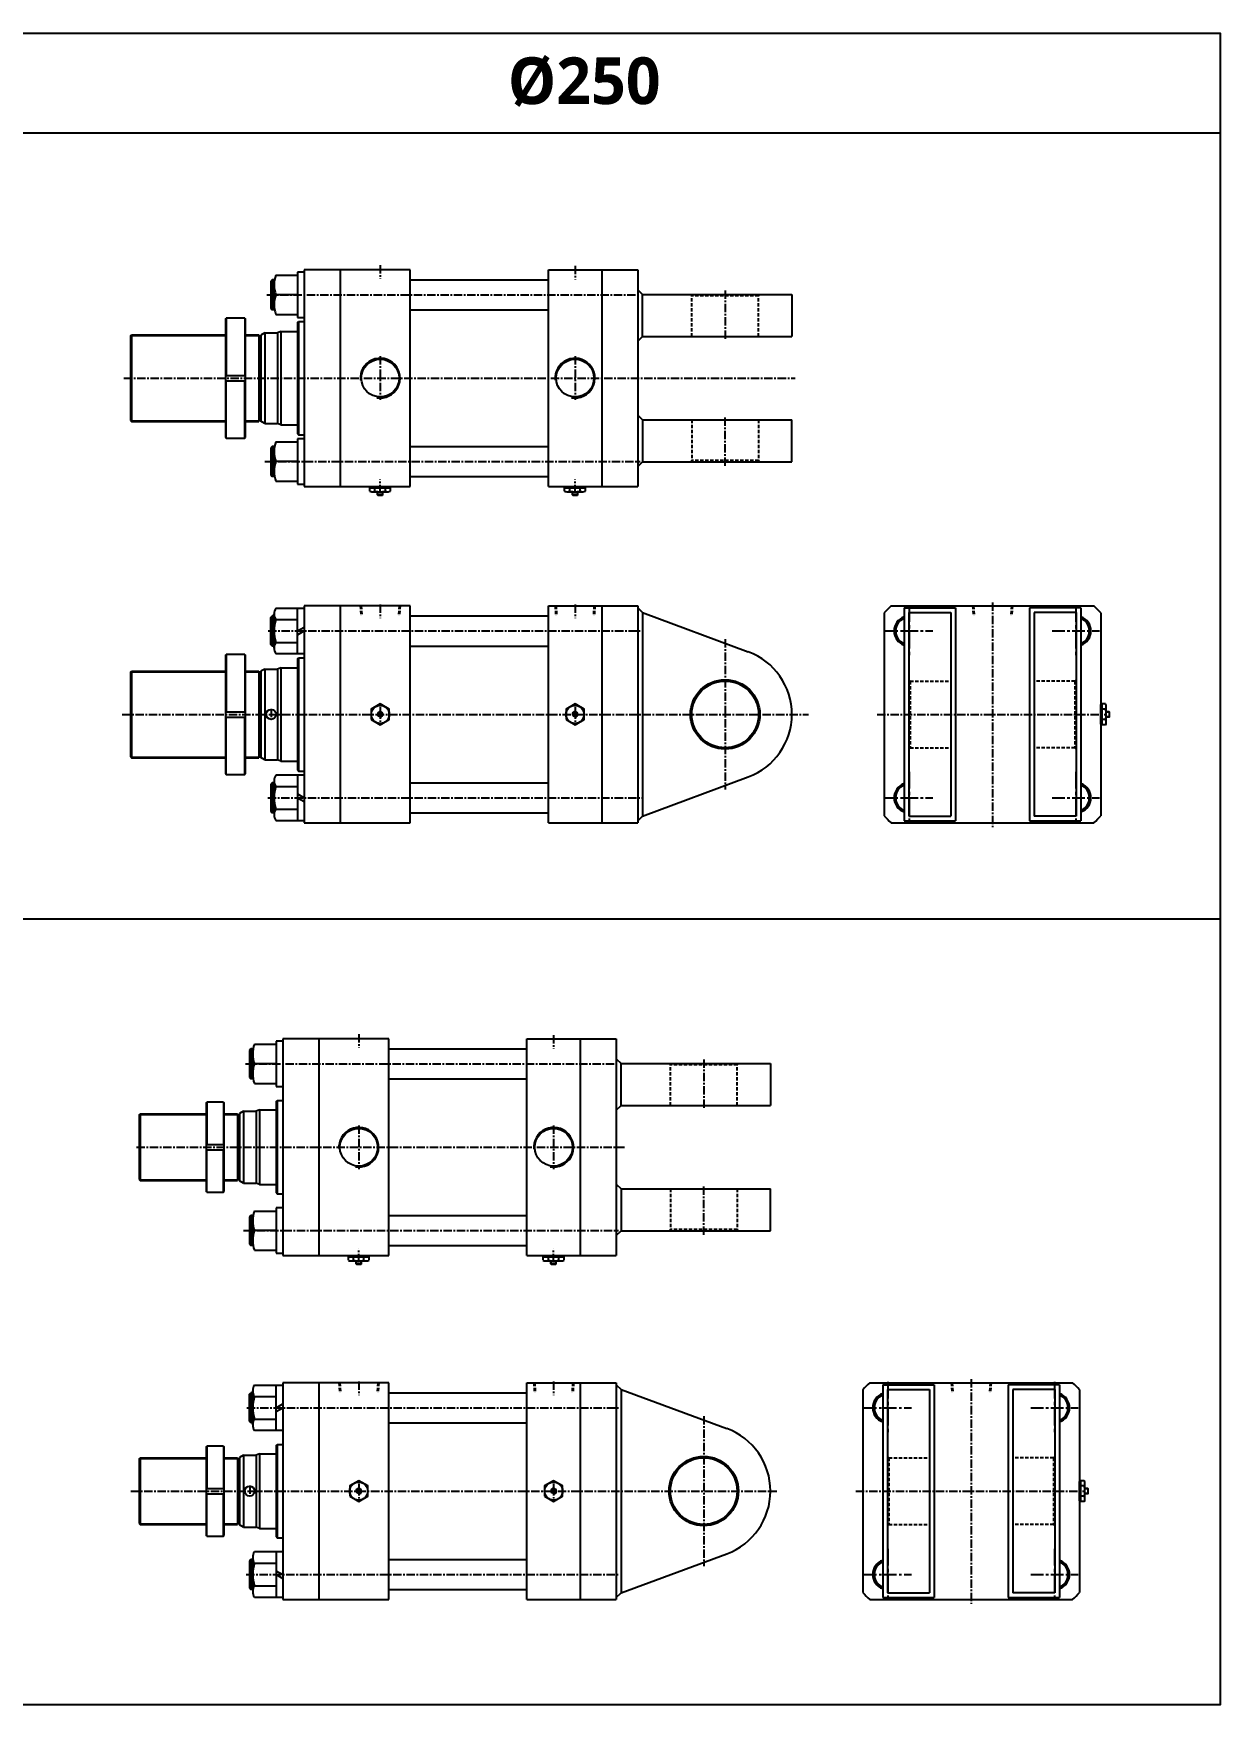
# Model space of a CAD drawing. Extents: x -819 to 8901, y -5 to 4308.
# Drawn here: x 7122 to 8901, y 0 to 2505 of the extents above; entities that cross this region are included whole.
import ezdxf

# ---------------------------------------------------------------- set-up
doc = ezdxf.new("R2010")
doc.units = 0
doc.header["$LTSCALE"] = 10
doc.header["$MEASUREMENT"] = 0
for name, pattern in [('CENTER', [2, 1.25, -0.25, 0.25, -0.25]), ('CENTERX2', [4, 2.5, -0.5, 0.5, -0.5]), ('HIDDENX2', [0.75, 0.5, -0.25])]:
    doc.linetypes.add(name, pattern=pattern)
doc.layers.get('0').update_dxf_attribs({"linetype": 'CONTINUOUS'})
for name, color, linetype in [('CEN', 1, 'CENTERX2'), ('DIM', 2, 'CONTINUOUS'), ('HID', 2, 'HIDDENX2'), ('ML', 7, 'CONTINUOUS'), ('테두리', 7, 'CONTINUOUS')]:
    doc.layers.add(name, color=color, linetype=linetype)
doc.styles.add('문자', font='romans.shx')

msp = doc.modelspace()

# ---------------------------------------------------------------- linework, layer by layer
for p, q in [((8900.8, 2505.2), (-0.5, 2505.2)), ((8901.3, 0.5), (8901.3, 2504.7)), ((8900.8, 2355.7), (-0.5, 2355.7)), ((0, 1177.9), (8901.3, 1177.9)), ((0, 0), (8900.8, 0))]:
    msp.add_line(p, q)
at = {"color": 7, "linetype": 'Continuous'}
for p, q in [((7626.2, 1819), (7626.2, 1824)), ((7626.2, 1824), (7632.5, 1824)), ((7627.2, 1824), (7627.2, 1826)), ((7627.2, 1826), (7656.3, 1826)), ((7629.3, 1818), (7654.2, 1818)), ((7632.5, 1824), (7657.3, 1824)), ((7634, 1819), (7634, 1824)), ((7637.8, 1818.3), (7637.8, 1818.3)), ((7637.8, 1813.5), (7637.8, 1818)), ((7637.8, 1813.5), (7638.3, 1813)), ((7645.8, 1813.5), (7637.8, 1813.5)), ((7638.3, 1813), (7645.3, 1813)), ((7645.8, 1813.5), (7645.3, 1813)), ((7645.8, 1813.5), (7645.8, 1818)), ((7649.5, 1819), (7649.5, 1824)), ((7656.3, 1824), (7656.3, 1826)), ((7657.3, 1819), (7657.3, 1824)), ((7918.2, 1819), (7918.2, 1824)), ((7918.2, 1824), (7924.5, 1824)), ((7919.2, 1824), (7919.2, 1826)), ((7919.2, 1826), (7948.3, 1826)), ((7921.3, 1818), (7946.2, 1818)), ((7924.5, 1824), (7949.3, 1824)), ((7926, 1819), (7926, 1824)), ((7929.8, 1818.3), (7929.8, 1818.3)), ((7929.8, 1813.5), (7929.8, 1818)), ((7929.8, 1813.5), (7930.3, 1813)), ((7937.8, 1813.5), (7929.8, 1813.5)), ((7930.3, 1813), (7937.3, 1813)), ((7937.8, 1813.5), (7937.3, 1813)), ((7937.8, 1813.5), (7937.8, 1818)), ((7941.5, 1819), (7941.5, 1824)), ((7948.3, 1824), (7948.3, 1826)), ((7949.3, 1819), (7949.3, 1824)), ((8722, 1469.9), (8722, 1499)), ((8724, 1499), (8722, 1499)), ((8729, 1500), (8724, 1500)), ((8724, 1475.2), (8724, 1500)), ((8729, 1492.2), (8724, 1492.2)), ((8729.8, 1480.4), (8729.8, 1480.4)), ((8730, 1472), (8730, 1496.9)), ((8734.5, 1488.4), (8730, 1488.4)), ((8734.5, 1480.4), (8730, 1480.4)), ((8734.5, 1488.4), (8735, 1487.9)), ((8734.5, 1488.4), (8734.5, 1480.4)), ((8734.5, 1480.4), (8735, 1480.9)), ((8735, 1480.9), (8735, 1487.9)), ((8724, 1469.9), (8722, 1469.9)), ((8729, 1476.7), (8724, 1476.7)), ((8724, 1468.9), (8724, 1475.2)), ((8729, 1468.9), (8724, 1468.9)), ((7594.2, 666), (7594.2, 671)), ((7594.2, 671), (7600.5, 671)), ((7595.2, 671), (7595.2, 673)), ((7595.2, 673), (7624.3, 673)), ((7597.3, 665), (7622.2, 665)), ((7600.5, 671), (7625.3, 671)), ((7601.9, 666), (7601.9, 671)), ((7605.7, 665.2), (7605.7, 665.2)), ((7605.7, 660.5), (7605.7, 665)), ((7605.7, 660.5), (7606.2, 660)), ((7613.7, 660.5), (7605.7, 660.5)), ((7606.2, 660), (7613.2, 660)), ((7613.7, 660.5), (7613.2, 660)), ((7613.7, 660.5), (7613.7, 665)), ((7617.5, 666), (7617.5, 671)), ((7624.3, 671), (7624.3, 673)), ((7625.3, 666), (7625.3, 671)), ((7886.2, 666), (7886.2, 671)), ((7886.2, 671), (7892.5, 671)), ((7887.2, 671), (7887.2, 673)), ((7887.2, 673), (7916.3, 673)), ((7889.3, 665), (7914.2, 665)), ((7892.5, 671), (7917.3, 671)), ((7893.9, 666), (7893.9, 671)), ((7897.7, 665.2), (7897.7, 665.2)), ((7897.7, 660.5), (7897.7, 665)), ((7897.7, 660.5), (7898.2, 660)), ((7905.7, 660.5), (7897.7, 660.5)), ((7898.2, 660), (7905.2, 660)), ((7905.7, 660.5), (7905.2, 660)), ((7905.7, 660.5), (7905.7, 665)), ((7909.5, 666), (7909.5, 671)), ((7916.3, 671), (7916.3, 673)), ((7917.3, 666), (7917.3, 671)), ((8690, 305.4), (8690, 334.6)), ((8692, 334.6), (8690, 334.6)), ((8697, 335.6), (8692, 335.6)), ((8692, 310.7), (8692, 335.6)), ((8697, 327.8), (8692, 327.8)), ((8698, 307.6), (8698, 332.4)), ((8692, 305.4), (8690, 305.4)), ((8697, 312.2), (8692, 312.2)), ((8692, 304.4), (8692, 310.7)), ((8697, 304.4), (8692, 304.4)), ((8697.8, 316), (8697.7, 316)), ((8702.5, 324), (8698, 324)), ((8702.5, 316), (8698, 316)), ((8702.5, 324), (8703, 323.5)), ((8702.5, 324), (8702.5, 316)), ((8702.5, 316), (8703, 316.5)), ((8703, 316.5), (8703, 323.5))]:
    msp.add_line(p, q, dxfattribs=at)
for points in [[(7628.3, 1476.7), (7641.8, 1468.9), (7655.3, 1476.7), (7655.3, 1492.2), (7641.8, 1500), (7628.3, 1492.2)], [(7640.3, 1486.9), (7638.9, 1484.4), (7640.3, 1481.9), (7643.2, 1481.9), (7644.6, 1484.4), (7643.2, 1486.9)], [(7920.3, 1476.7), (7933.8, 1468.9), (7947.3, 1476.7), (7947.3, 1492.2), (7933.8, 1500), (7920.3, 1492.2)], [(7932.3, 1486.9), (7930.9, 1484.4), (7932.3, 1481.9), (7935.2, 1481.9), (7936.6, 1484.4), (7935.2, 1486.9)], [(7596.2, 312.2), (7609.7, 304.4), (7623.2, 312.2), (7623.2, 327.8), (7609.7, 335.6), (7596.2, 327.8)], [(7888.2, 312.2), (7901.7, 304.4), (7915.2, 312.2), (7915.2, 327.8), (7901.7, 335.6), (7888.2, 327.8)], [(7608.3, 322.5), (7606.9, 320), (7608.3, 317.5), (7611.2, 317.5), (7612.6, 320), (7611.2, 322.5)], [(7900.3, 322.5), (7898.9, 320), (7900.3, 317.5), (7903.2, 317.5), (7904.6, 320), (7903.2, 322.5)]]:
    msp.add_lwpolyline(points, close=True, dxfattribs=at)
for centre, radius in [((7641.8, 1484.4), 13.5), ((7641.8, 1484.4), 3.5), ((7933.8, 1484.4), 13.5), ((7933.8, 1484.4), 3.5), ((7609.7, 320), 13.5), ((7901.7, 320), 13.5), ((7609.7, 320), 3.5), ((7901.7, 320), 3.5)]:
    msp.add_circle(centre, radius, dxfattribs=at)
for centre, start, end in [((8900.8, 2504.7), 0, 90), ((8900.8, 2355.2), 0, 90), ((8900.8, 0.5), 270, 0)]:
    msp.add_arc(centre, 0.5, start, end)
for centre, radius, start, end in [((7629.3, 1823.7), 5.62, 235.6158, 270), ((7630.1, 1826.3), 8.22, 241.7006, 298.2994), ((7641.7, 1849.4), 31.3, 255.6172, 270.0141), ((7641.8, 1849.4), 31.3, 269.9859, 284.3828), ((7653.4, 1826.3), 8.22, 241.7006, 298.2994), ((7921.3, 1823.7), 5.62, 235.6158, 270), ((7922.1, 1826.3), 8.22, 241.7006, 298.2994), ((7933.7, 1849.4), 31.3, 255.6172, 270.0141), ((7933.8, 1849.4), 31.3, 269.9859, 284.3828), ((7945.4, 1826.3), 8.22, 241.7006, 298.2994), ((8721.8, 1496.1), 8.22, 331.7006, 28.2994), ((8698.7, 1484.5), 31.3, 359.9859, 14.3828), ((8698.7, 1484.4), 31.3, 345.6172, 0.0141), ((8721.8, 1472.8), 8.22, 331.7006, 28.2994), ((8724.4, 1472), 5.62, 325.6158, 0), ((7597.3, 670.6), 5.62, 235.6158, 270), ((7598.1, 673.2), 8.22, 241.7006, 298.2994), ((7609.7, 696.3), 31.3, 255.6172, 270.0141), ((7609.8, 696.3), 31.3, 269.9859, 284.3828), ((7621.4, 673.2), 8.22, 241.7006, 298.2994), ((7889.3, 670.6), 5.62, 235.6158, 270), ((7890.1, 673.2), 8.22, 241.7006, 298.2994), ((7901.7, 696.3), 31.3, 255.6172, 270.0141), ((7901.8, 696.3), 31.3, 269.9859, 284.3828), ((7913.4, 673.2), 8.22, 241.7006, 298.2994), ((8689.8, 331.7), 8.22, 331.7006, 28.2994), ((8666.7, 320), 31.3, 359.9859, 14.3828), ((8666.7, 320), 31.3, 345.6172, 0.0141), ((8689.8, 308.3), 8.22, 331.7006, 28.2994), ((8692.4, 307.6), 5.62, 325.6158, 0)]:
    msp.add_arc(centre, radius, start, end, dxfattribs=at)
at = {"layer": 'CEN', "color": 1, "linetype": 'CENTER'}
for p, q in [((8158.8, 2120), (8158.8, 2045)), ((8158.8, 1857), (8158.8, 1932)), ((8158.8, 1597.1), (8158.8, 1371.8)), ((8126.7, 967), (8126.7, 892)), ((8126.7, 704), (8126.7, 779)), ((8126.7, 432.6), (8126.7, 207.3))]:
    msp.add_line(p, q, dxfattribs=at)
at = {"layer": 'CEN', "color": 1, "linetype": 'CENTER', "ltscale": 2}
for p, q in [((8434.5, 1648.1), (8434.5, 1570.8)), ((8684.5, 1648.1), (8684.5, 1570.8)), ((8434.5, 1398.1), (8434.5, 1320.8)), ((8684.5, 1398.1), (8684.5, 1320.8)), ((8402.5, 483.6), (8402.5, 406.4)), ((8652.5, 483.6), (8652.5, 406.4)), ((8402.5, 233.6), (8402.5, 156.4)), ((8652.5, 233.6), (8652.5, 156.4))]:
    msp.add_line(p, q, dxfattribs=at)
at = {"layer": 'CEN', "color": 1, "linetype": 'CENTER', "ltscale": 1.5}
for p, q in [((8399.1, 1609.4), (8470, 1609.4)), ((8649.1, 1609.4), (8720, 1609.4)), ((8399.1, 1359.4), (8470, 1359.4)), ((8649.1, 1359.4), (8720, 1359.4)), ((8367.1, 445), (8438, 445)), ((8617.1, 445), (8688, 445)), ((8367.1, 195), (8438, 195)), ((8617.1, 195), (8688, 195))]:
    msp.add_line(p, q, dxfattribs=at)
at = {"layer": 'DIM'}
for p, q in [((7517.8, 1609.4), (7527.8, 1615.2)), ((7517.8, 1603.7), (7527.8, 1609.4)), ((7517.8, 1365.2), (7527.8, 1359.4)), ((7517.8, 1359.4), (7527.8, 1353.7)), ((7485.7, 445), (7495.7, 450.7)), ((7485.7, 439.2), (7495.7, 445)), ((7485.7, 200.7), (7495.7, 195)), ((7485.7, 195), (7495.7, 189.2))]:
    msp.add_line(p, q, dxfattribs=at)
for centre, start, end in [((8402.5, 445), 111.7385, 248.2615), ((8652.5, 445), 291.7385, 68.2615), ((8402.5, 195), 111.7385, 248.2615), ((8652.5, 195), 291.7385, 68.2615)]:
    msp.add_arc(centre, 20.2, start, end, dxfattribs=at)
at = {"layer": 'HID'}
for p, q in [((8106.8, 2114), (8108.8, 2112)), ((8208.8, 2112), (8108.8, 2112)), ((8108.8, 2051), (8108.8, 2112)), ((8210.8, 2114), (8208.8, 2112)), ((8208.8, 2051), (8208.8, 2112)), ((8108.8, 1926), (8108.8, 1865)), ((8208.8, 1926), (8208.8, 1865)), ((8106.8, 1863), (8108.8, 1865)), ((8208.8, 1865), (8108.8, 1865)), ((8210.8, 1863), (8208.8, 1865)), ((7611.9, 1646.9), (7612.9, 1631.9)), ((7613.4, 1646.9), (7614.4, 1631.9)), ((7670.1, 1646.9), (7669.1, 1631.9)), ((7671.6, 1646.9), (7670.6, 1631.9)), ((7903.9, 1646.9), (7904.9, 1631.9)), ((7905.4, 1646.9), (7906.4, 1631.9)), ((7962.1, 1646.9), (7961.1, 1631.9)), ((7963.6, 1646.9), (7962.6, 1631.9)), ((8529.7, 1646.9), (8530.7, 1631.9)), ((8531.2, 1646.9), (8532.2, 1631.9)), ((8587.8, 1646.9), (8586.9, 1631.9)), ((8589.3, 1646.9), (8588.4, 1631.9)), ((8434, 1536.4), (8436, 1534.4)), ((8436, 1534.4), (8436, 1434.4)), ((8436, 1534.4), (8497, 1534.4)), ((8683, 1534.4), (8622, 1534.4)), ((8685, 1536.4), (8683, 1534.4)), ((8683, 1534.4), (8683, 1434.4)), ((8434, 1432.4), (8436, 1434.4)), ((8436, 1434.4), (8497, 1434.4)), ((8683, 1434.4), (8622, 1434.4)), ((8685, 1432.4), (8683, 1434.4)), ((8074.7, 961), (8076.7, 959)), ((8176.7, 959), (8076.7, 959)), ((8076.7, 898), (8076.7, 959)), ((8178.7, 961), (8176.7, 959)), ((8176.7, 898), (8176.7, 959)), ((8076.7, 773), (8076.7, 712)), ((8176.7, 773), (8176.7, 712)), ((8074.7, 710), (8076.7, 712)), ((8176.7, 712), (8076.7, 712)), ((8178.7, 710), (8176.7, 712)), ((7579.9, 482.5), (7580.9, 467.5)), ((7581.4, 482.5), (7582.4, 467.5)), ((7638.1, 482.5), (7637.1, 467.5)), ((7639.6, 482.5), (7638.6, 467.5)), ((7871.9, 482.5), (7872.9, 467.5)), ((7873.4, 482.5), (7874.4, 467.5)), ((7930.1, 482.5), (7929.1, 467.5)), ((7931.6, 482.5), (7930.6, 467.5)), ((8497.7, 482.5), (8498.7, 467.5)), ((8499.2, 482.5), (8500.1, 467.5)), ((8555.8, 482.5), (8554.9, 467.5)), ((8557.3, 482.5), (8556.4, 467.5)), ((8402, 372), (8404, 370)), ((8404, 370), (8404, 270)), ((8404, 370), (8465, 370)), ((8651, 370), (8590, 370)), ((8653, 372), (8651, 370)), ((8651, 370), (8651, 270)), ((8402, 268), (8404, 270)), ((8404, 270), (8465, 270)), ((8651, 270), (8590, 270)), ((8653, 268), (8651, 270))]:
    msp.add_line(p, q, dxfattribs=at)
at = {"layer": 'ML', "color": 1, "linetype": 'CENTER'}
for p, q in [((7641.8, 2157.9), (7641.8, 2137.5)), ((7933.8, 2156.7), (7933.8, 2136.3)), ((7472, 2113.5), (8028.8, 2113.5)), ((7641.8, 2021.3), (7641.8, 1955.7)), ((7933.8, 2021.3), (7933.8, 1955.7)), ((7257.5, 1988.5), (8263.8, 1988.5)), ((7468.8, 1863.5), (8031.2, 1863.5)), ((7641.8, 1816), (7641.8, 1836.5)), ((7933.8, 1816), (7933.8, 1836.5)), ((7641.8, 1648.9), (7641.8, 1628.5)), ((7933.8, 1648.9), (7933.8, 1628.5)), ((8559.5, 1652.1), (8559.5, 1315.5)), ((7473.7, 1609.4), (8033.4, 1609.4)), ((7255, 1484.4), (8283.9, 1484.4)), ((7478.3, 1492.7), (7478.3, 1476.2)), ((7641.8, 1495.4), (7641.8, 1473.4)), ((7933.8, 1495.4), (7933.8, 1473.4)), ((8386.6, 1484.4), (8730.7, 1484.4)), ((7473.2, 1359.4), (8034.3, 1359.4)), ((7609.7, 1004.9), (7609.7, 984.4)), ((7901.7, 1003.7), (7901.7, 983.2)), ((7440, 960.5), (7996.7, 960.5)), ((7609.7, 868.3), (7609.7, 802.7)), ((7901.7, 868.3), (7901.7, 802.7)), ((7276.4, 835.5), (8008.1, 835.5)), ((7436.8, 710.5), (7999.2, 710.5)), ((7609.7, 663), (7609.7, 683.4)), ((7901.7, 663), (7901.7, 683.4)), ((7609.7, 484.4), (7609.7, 464)), ((7901.7, 484.4), (7901.7, 464)), ((8527.5, 487.6), (8527.5, 151)), ((7441.7, 445), (8001.4, 445)), ((7446.2, 328.2), (7446.2, 311.7)), ((7609.7, 331), (7609.7, 309)), ((7901.7, 331), (7901.7, 309)), ((7268, 320), (8236.4, 320)), ((8354.6, 320), (8698.7, 320)), ((7441.1, 195), (7999.2, 195))]:
    msp.add_line(p, q, dxfattribs=at)
at = {"layer": 'ML'}
for p, q in [((7480, 2136), (7477.8, 2133.8)), ((7477.8, 2133.8), (7477.8, 2093.3)), ((7480, 2136), (7480, 2091)), ((7483.4, 2136), (7480, 2136)), ((7485.3, 2143), (7517.8, 2143)), ((7517.8, 2147.5), (7517.8, 2079.5)), ((7527.8, 2147.5), (7517.8, 2147.5)), ((7686.8, 2151), (7527.8, 2151)), ((7527.8, 2151), (7527.8, 1826)), ((7581.8, 2151), (7581.8, 1826)), ((7686.8, 1826), (7686.8, 2151)), ((7686.8, 2136), (7893.8, 2136)), ((7893.8, 1826), (7893.8, 2151)), ((7893.8, 2151), (7973.8, 2151)), ((7973.8, 2151), (7973.8, 1826)), ((7973.8, 2151), (8027.8, 2151)), ((8027.8, 2151), (8027.8, 1826)), ((7482.8, 2128.3), (7482.8, 2098.8)), ((7517.8, 2113.5), (7485.3, 2113.5)), ((8027.8, 2121), (8034.8, 2114)), ((8034.8, 2114), (8258.8, 2114)), ((8034.8, 2051), (8034.8, 2114)), ((8258.8, 2114), (8258.8, 2051)), ((7477.8, 2093.3), (7480, 2091)), ((7483.4, 2091), (7480, 2091)), ((7485.3, 2084.1), (7517.8, 2084.1)), ((7517.8, 2079.5), (7527.8, 2079.5)), ((7686.8, 2091), (7893.8, 2091)), ((7409.8, 2077.5), (7410.8, 2078.5)), ((7409.8, 2077.5), (7409.8, 1899.5)), ((7410.8, 2078.5), (7410.8, 1992.5)), ((7438.8, 2078.5), (7410.8, 2078.5)), ((7438.8, 2078.5), (7438.8, 1992.5)), ((7438.8, 2078.5), (7439.8, 2077.5)), ((7439.8, 1899.5), (7439.8, 2077.5)), ((7468.8, 2056.5), (7462.8, 2053.1)), ((7468.8, 2056.5), (7468.8, 1920.5)), ((7468.8, 2056.5), (7487.8, 2056.5)), ((7492.8, 2058.5), (7487.8, 2056.5)), ((7487.8, 2056.5), (7487.8, 1920.5)), ((7492.8, 2058.5), (7492.8, 1918.5)), ((7492.8, 2058.5), (7517.8, 2058.5)), ((7517.8, 2072), (7519.3, 2073.5)), ((7517.8, 2072), (7517.8, 1905)), ((7519.3, 2073.5), (7519.3, 1903.5)), ((7519.3, 2073.5), (7527.8, 2073.5)), ((7267.8, 2052), (7269.3, 2053.5)), ((7267.8, 2052), (7267.8, 1925)), ((7269.3, 2053.5), (7269.3, 1923.5)), ((7269.3, 2053.5), (7409.8, 2053.5)), ((7439.8, 2053.5), (7459.8, 2053.5)), ((7459.8, 2053.5), (7459.8, 1923.5)), ((7459.8, 2052), (7462.8, 2052)), ((7462.8, 2053.1), (7462.8, 1924)), ((8027.8, 2044), (8034.8, 2051)), ((8034.8, 2051), (8258.8, 2051)), ((7409.8, 1992.5), (7439.8, 1992.5)), ((7409.8, 1984.5), (7439.8, 1984.5)), ((7410.8, 1898.5), (7410.8, 1984.5)), ((7438.8, 1898.5), (7438.8, 1984.5)), ((8027.8, 1933), (8034.8, 1926)), ((7267.8, 1925), (7269.3, 1923.5)), ((7269.3, 1923.5), (7409.8, 1923.5)), ((7439.8, 1923.5), (7459.8, 1923.5)), ((7459.8, 1925), (7462.8, 1925)), ((7468.8, 1920.5), (7462.8, 1924)), ((7468.8, 1920.5), (7487.8, 1920.5)), ((7492.8, 1918.5), (7487.8, 1920.5)), ((7492.8, 1918.5), (7517.8, 1918.5)), ((7517.8, 1905), (7519.3, 1903.5)), ((8034.8, 1926), (8258.8, 1926)), ((8034.8, 1926), (8034.8, 1863)), ((8258.8, 1863), (8258.8, 1926)), ((7409.8, 1899.5), (7410.8, 1898.5)), ((7410.8, 1898.5), (7438.8, 1898.5)), ((7438.8, 1898.5), (7439.8, 1899.5)), ((7480, 1886), (7477.8, 1883.8)), ((7477.8, 1883.8), (7477.8, 1843.3)), ((7480, 1886), (7480, 1841)), ((7483.4, 1886), (7480, 1886)), ((7485.3, 1893), (7517.8, 1893)), ((7517.8, 1897.5), (7517.8, 1829.5)), ((7527.8, 1897.5), (7517.8, 1897.5)), ((7519.3, 1903.5), (7527.8, 1903.5)), ((7686.8, 1886), (7893.8, 1886)), ((7482.8, 1878.3), (7482.8, 1848.8)), ((7517.8, 1863.5), (7485.3, 1863.5)), ((8027.8, 1856), (8034.8, 1863)), ((8034.8, 1863), (8258.8, 1863)), ((7477.8, 1843.3), (7480, 1841)), ((7483.4, 1841), (7480, 1841)), ((7485.3, 1834.1), (7517.8, 1834.1)), ((7517.8, 1829.5), (7527.8, 1829.5)), ((7686.8, 1841), (7893.8, 1841)), ((7527.8, 1826), (7686.8, 1826)), ((7893.8, 1826), (7973.8, 1826)), ((7973.8, 1826), (8027.8, 1826)), ((7477.8, 1629.7), (7480, 1631.9)), ((7477.8, 1589.2), (7477.8, 1629.7)), ((7480, 1586.9), (7480, 1631.9)), ((7482.8, 1631.9), (7480, 1631.9)), ((7482.8, 1583.9), (7482.8, 1634.9)), ((7485.3, 1643.4), (7527.8, 1643.4)), ((7517.8, 1575.4), (7517.8, 1643.4)), ((7686.8, 1646.9), (7527.8, 1646.9)), ((7527.8, 1646.9), (7527.8, 1321.9)), ((7581.8, 1646.9), (7581.8, 1321.9)), ((7686.8, 1646.9), (7581.8, 1646.9)), ((7686.8, 1321.9), (7686.8, 1646.9)), ((7686.8, 1631.9), (7893.8, 1631.9)), ((7893.8, 1321.9), (7893.8, 1646.9)), ((7893.8, 1646.9), (7973.8, 1646.9)), ((7973.8, 1646.9), (7973.8, 1321.9)), ((7973.8, 1646.9), (8027.8, 1646.9)), ((8027.8, 1646.9), (8027.8, 1321.9)), ((8027.8, 1643.9), (8034.8, 1636.9)), ((8034.8, 1636.9), (8034.8, 1331.9)), ((8034.8, 1636.9), (8193.5, 1578.2)), ((8397, 1636.4), (8397, 1332.5)), ((8407.5, 1646.9), (8711.5, 1646.9)), ((8427, 1643.9), (8427, 1324.9)), ((8427, 1643.9), (8504, 1643.9)), ((8434, 1636.9), (8434, 1331.9)), ((8434, 1636.9), (8497, 1636.9)), ((8497, 1636.9), (8497, 1331.9)), ((8504, 1643.9), (8504, 1324.9)), ((8615, 1643.9), (8615, 1324.9)), ((8692, 1643.9), (8615, 1643.9)), ((8622, 1636.9), (8622, 1331.9)), ((8685, 1636.9), (8622, 1636.9)), ((8685, 1636.9), (8685, 1331.9)), ((8692, 1643.9), (8692, 1324.9)), ((8722, 1636.4), (8722, 1332.5)), ((7485.3, 1626.4), (7517.8, 1626.4)), ((7480, 1586.9), (7477.8, 1589.2)), ((7482.8, 1586.9), (7480, 1586.9)), ((7485.3, 1592.4), (7517.8, 1592.4)), ((7686.8, 1586.9), (7893.8, 1586.9)), ((7409.8, 1573.4), (7410.8, 1574.4)), ((7409.8, 1573.4), (7409.8, 1395.4)), ((7438.8, 1574.4), (7410.8, 1574.4)), ((7410.8, 1574.4), (7410.8, 1488.4)), ((7438.8, 1574.4), (7439.8, 1573.4)), ((7438.8, 1574.4), (7438.8, 1488.4)), ((7439.8, 1395.4), (7439.8, 1573.4)), ((7527.8, 1575.4), (7485.3, 1575.4)), ((7492.8, 1554.4), (7487.8, 1552.4)), ((7492.8, 1554.4), (7492.8, 1414.4)), ((7492.8, 1554.4), (7517.8, 1554.4)), ((7517.8, 1567.9), (7519.3, 1569.4)), ((7517.8, 1567.9), (7517.8, 1400.9)), ((7519.3, 1569.4), (7519.3, 1399.4)), ((7519.3, 1569.4), (7527.8, 1569.4)), ((7267.8, 1547.9), (7269.3, 1549.4)), ((7267.8, 1547.9), (7267.8, 1420.9)), ((7269.3, 1549.4), (7409.8, 1549.4)), ((7269.3, 1549.4), (7269.3, 1419.4)), ((7439.8, 1549.4), (7459.8, 1549.4)), ((7459.8, 1549.4), (7459.8, 1419.4)), ((7459.8, 1547.9), (7462.8, 1547.9)), ((7468.8, 1552.4), (7462.8, 1549)), ((7462.8, 1549), (7462.8, 1419.9)), ((7468.8, 1552.4), (7487.8, 1552.4)), ((7468.8, 1552.4), (7468.8, 1416.4)), ((7487.8, 1552.4), (7487.8, 1416.4)), ((7409.8, 1488.4), (7439.8, 1488.4)), ((7409.8, 1480.4), (7439.8, 1480.4)), ((7410.8, 1394.4), (7410.8, 1480.4)), ((7438.8, 1394.4), (7438.8, 1480.4)), ((7267.8, 1420.9), (7269.3, 1419.4)), ((7269.3, 1419.4), (7409.8, 1419.4)), ((7439.8, 1419.4), (7459.8, 1419.4)), ((7459.8, 1420.9), (7462.8, 1420.9)), ((7468.8, 1416.4), (7462.8, 1419.9)), ((7468.8, 1416.4), (7487.8, 1416.4)), ((7492.8, 1414.4), (7487.8, 1416.4)), ((7492.8, 1414.4), (7517.8, 1414.4)), ((7409.8, 1395.4), (7410.8, 1394.4)), ((7410.8, 1394.4), (7438.8, 1394.4)), ((7438.8, 1394.4), (7439.8, 1395.4)), ((7480, 1381.9), (7477.8, 1379.7)), ((7477.8, 1379.7), (7477.8, 1339.2)), ((7480, 1381.9), (7480, 1336.9)), ((7482.8, 1381.9), (7480, 1381.9)), ((7482.8, 1384.9), (7482.8, 1333.9)), ((7527.8, 1393.4), (7485.3, 1393.4)), ((7517.8, 1400.9), (7519.3, 1399.4)), ((7517.8, 1393.4), (7517.8, 1325.4)), ((7519.3, 1399.4), (7527.8, 1399.4)), ((7686.8, 1381.9), (7893.8, 1381.9)), ((8034.8, 1331.9), (8193.5, 1390.7)), ((7485.3, 1376.4), (7517.8, 1376.4)), ((7477.8, 1339.2), (7480, 1336.9)), ((7482.8, 1336.9), (7480, 1336.9)), ((7485.3, 1342.4), (7517.8, 1342.4)), ((7686.8, 1336.9), (7893.8, 1336.9)), ((8027.8, 1324.9), (8034.8, 1331.9)), ((8434, 1331.9), (8497, 1331.9)), ((8685, 1331.9), (8622, 1331.9)), ((7485.3, 1325.4), (7527.8, 1325.4)), ((7527.8, 1321.9), (7686.8, 1321.9)), ((7893.8, 1321.9), (7973.8, 1321.9)), ((7973.8, 1321.9), (8027.8, 1321.9)), ((8407.5, 1321.9), (8711.5, 1321.9)), ((8427, 1324.9), (8504, 1324.9)), ((8615, 1324.9), (8692, 1324.9)), ((7448, 983), (7445.7, 980.7)), ((7445.7, 980.7), (7445.7, 940.2)), ((7448, 983), (7448, 938)), ((7451.4, 983), (7448, 983)), ((7453.2, 989.9), (7485.7, 989.9)), ((7485.7, 994.5), (7485.7, 926.5)), ((7495.7, 994.5), (7485.7, 994.5)), ((7654.7, 998), (7495.7, 998)), ((7495.7, 998), (7495.7, 673)), ((7549.7, 998), (7549.7, 673)), ((7654.7, 673), (7654.7, 998)), ((7654.7, 983), (7861.7, 983)), ((7861.7, 673), (7861.7, 998)), ((7861.7, 998), (7941.7, 998)), ((7941.7, 998), (7941.7, 673)), ((7941.7, 998), (7995.7, 998)), ((7995.7, 998), (7995.7, 673)), ((7995.7, 998), (7995.7, 673)), ((7450.7, 975.2), (7450.7, 945.8)), ((7485.7, 960.5), (7453.2, 960.5)), ((7995.7, 968), (8002.7, 961)), ((8002.7, 961), (8226.7, 961)), ((8002.7, 898), (8002.7, 961)), ((8226.7, 961), (8226.7, 898)), ((7445.7, 940.2), (7448, 938)), ((7451.4, 938), (7448, 938)), ((7453.2, 931), (7485.7, 931)), ((7654.7, 938), (7861.7, 938)), ((7380.8, 902), (7381.8, 903)), ((7380.8, 902), (7380.8, 769)), ((7381.8, 903), (7381.8, 839.5)), ((7406.8, 903), (7381.8, 903)), ((7406.8, 903), (7406.8, 839.5)), ((7406.8, 903), (7407.8, 902)), ((7407.8, 769), (7407.8, 902)), ((7485.7, 926.5), (7495.7, 926.5)), ((7485.7, 904), (7487.2, 905.5)), ((7485.7, 904), (7485.7, 767)), ((7487.2, 905.5), (7487.2, 765.5)), ((7487.2, 905.5), (7495.7, 905.5)), ((7280.7, 884), (7282.2, 885.5)), ((7280.7, 884), (7280.7, 787)), ((7282.2, 885.5), (7380.8, 885.5)), ((7282.2, 885.5), (7282.2, 785.5)), ((7407.8, 885.5), (7427.7, 885.5)), ((7427.7, 885.5), (7427.7, 785.5)), ((7427.7, 884), (7430.7, 884)), ((7436.7, 889.5), (7430.7, 886)), ((7430.7, 886), (7430.7, 785)), ((7436.7, 889.5), (7436.7, 781.5)), ((7436.7, 889.5), (7455.7, 889.5)), ((7460.7, 891.5), (7455.7, 889.5)), ((7455.7, 889.5), (7455.7, 781.5)), ((7460.7, 891.5), (7460.7, 779.5)), ((7460.7, 891.5), (7485.7, 891.5)), ((7995.7, 891), (8002.7, 898)), ((8002.7, 898), (8226.7, 898)), ((7380.8, 839.5), (7407.8, 839.5)), ((7380.8, 831.5), (7407.8, 831.5)), ((7381.8, 768), (7381.8, 831.5)), ((7406.8, 768), (7406.8, 831.5)), ((7280.7, 787), (7282.2, 785.5)), ((7282.2, 785.5), (7380.8, 785.5)), ((7407.8, 785.5), (7427.7, 785.5)), ((7427.7, 787), (7430.7, 787)), ((7436.7, 781.5), (7430.7, 785)), ((7436.7, 781.5), (7455.7, 781.5)), ((7460.7, 779.5), (7455.7, 781.5)), ((7460.7, 779.5), (7485.7, 779.5)), ((7995.7, 780), (8002.7, 773)), ((7381.8, 768), (7380.8, 769)), ((7381.8, 768), (7406.8, 768)), ((7406.8, 768), (7407.8, 769)), ((7485.7, 767), (7487.2, 765.5)), ((7487.2, 765.5), (7495.7, 765.5)), ((8002.7, 773), (8226.7, 773)), ((8002.7, 773), (8002.7, 710)), ((8226.7, 710), (8226.7, 773)), ((7448, 733), (7445.7, 730.7)), ((7445.7, 730.7), (7445.7, 690.2)), ((7448, 733), (7448, 688)), ((7451.4, 733), (7448, 733)), ((7453.2, 739.9), (7485.7, 739.9)), ((7485.7, 744.5), (7485.7, 676.5)), ((7495.7, 744.5), (7485.7, 744.5)), ((7654.7, 733), (7861.7, 733)), ((7450.7, 725.2), (7450.7, 695.8)), ((7485.7, 710.5), (7453.2, 710.5)), ((7995.7, 703), (8002.7, 710)), ((8002.7, 710), (8226.7, 710)), ((7445.7, 690.2), (7448, 688)), ((7451.4, 688), (7448, 688)), ((7453.2, 681), (7485.7, 681)), ((7485.7, 676.5), (7495.7, 676.5)), ((7654.7, 688), (7861.7, 688)), ((7495.7, 673), (7654.7, 673)), ((7861.7, 673), (7941.7, 673)), ((7941.7, 673), (7995.7, 673)), ((7453.2, 479), (7495.7, 479)), ((7485.7, 411), (7485.7, 479)), ((7654.7, 482.5), (7495.7, 482.5)), ((7495.7, 482.5), (7495.7, 157.5)), ((7549.7, 482.5), (7549.7, 157.5)), ((7654.7, 482.5), (7549.7, 482.5)), ((7654.7, 157.5), (7654.7, 482.5)), ((7861.7, 157.5), (7861.7, 482.5)), ((7861.7, 482.5), (7941.7, 482.5)), ((7941.7, 482.5), (7941.7, 157.5)), ((7941.7, 482.5), (7995.7, 482.5)), ((7995.7, 482.5), (7995.7, 157.5)), ((7995.7, 479.5), (8002.7, 472.5)), ((8375.5, 482.5), (8679.5, 482.5)), ((8395, 479.5), (8395, 160.5)), ((8395, 479.5), (8472, 479.5)), ((8472, 479.5), (8472, 160.5)), ((8583, 479.5), (8583, 160.5)), ((8660, 479.5), (8583, 479.5)), ((8660, 479.5), (8660, 160.5)), ((7445.7, 465.2), (7448, 467.5)), ((7445.7, 424.7), (7445.7, 465.2)), ((7448, 422.5), (7448, 467.5)), ((7450.7, 467.5), (7448, 467.5)), ((7450.7, 419.5), (7450.7, 470.5)), ((7453.2, 462), (7485.7, 462)), ((7654.7, 467.5), (7861.7, 467.5)), ((8002.7, 472.5), (8002.7, 167.5)), ((8002.7, 472.5), (8161.4, 413.8)), ((8365, 472), (8365, 168)), ((8402, 472.5), (8402, 167.5)), ((8402, 472.5), (8465, 472.5)), ((8465, 472.5), (8465, 167.5)), ((8590, 472.5), (8590, 167.5)), ((8653, 472.5), (8590, 472.5)), ((8653, 472.5), (8653, 167.5)), ((8690, 472), (8690, 168)), ((7453.2, 428), (7485.7, 428)), ((7448, 422.5), (7445.7, 424.7)), ((7450.7, 422.5), (7448, 422.5)), ((7495.7, 411), (7453.2, 411)), ((7654.7, 422.5), (7861.7, 422.5)), ((7380.8, 386.5), (7381.8, 387.5)), ((7380.8, 386.5), (7380.8, 253.5)), ((7381.8, 387.5), (7381.8, 324)), ((7406.8, 387.5), (7381.8, 387.5)), ((7406.8, 387.5), (7406.8, 324)), ((7406.8, 387.5), (7407.8, 386.5)), ((7407.8, 253.5), (7407.8, 386.5)), ((7460.7, 376), (7455.7, 374)), ((7460.7, 376), (7485.7, 376)), ((7460.7, 376), (7460.7, 264)), ((7485.7, 388.5), (7487.2, 390)), ((7485.7, 388.5), (7485.7, 251.5)), ((7487.2, 390), (7487.2, 250)), ((7487.2, 390), (7495.7, 390)), ((7280.7, 368.5), (7282.2, 370)), ((7280.7, 368.5), (7280.7, 271.5)), ((7282.2, 370), (7380.8, 370)), ((7282.2, 370), (7282.2, 270)), ((7407.8, 370), (7427.7, 370)), ((7427.7, 370), (7427.7, 270)), ((7427.7, 368.5), (7430.7, 368.5)), ((7436.7, 374), (7430.7, 370.5)), ((7430.7, 370.5), (7430.7, 269.4)), ((7436.7, 374), (7455.7, 374)), ((7436.7, 374), (7436.7, 266)), ((7455.7, 374), (7455.7, 266)), ((7380.8, 324), (7407.8, 324)), ((7380.8, 316), (7407.8, 316)), ((7381.8, 252.5), (7381.8, 316)), ((7406.8, 252.5), (7406.8, 316)), ((7280.7, 271.5), (7282.2, 270)), ((7282.2, 270), (7380.8, 270)), ((7381.8, 252.5), (7380.8, 253.5)), ((7381.8, 252.5), (7406.8, 252.5)), ((7406.8, 252.5), (7407.8, 253.5)), ((7407.8, 270), (7427.7, 270)), ((7427.7, 271.5), (7430.7, 271.5)), ((7436.7, 266), (7430.7, 269.4)), ((7436.7, 266), (7455.7, 266)), ((7460.7, 264), (7455.7, 266)), ((7460.7, 264), (7485.7, 264)), ((7485.7, 251.5), (7487.2, 250)), ((7495.7, 229), (7453.2, 229)), ((7485.7, 229), (7485.7, 161)), ((7487.2, 250), (7495.7, 250)), ((8002.7, 167.5), (8161.4, 226.2)), ((7448, 217.5), (7445.7, 215.2)), ((7445.7, 215.2), (7445.7, 174.7)), ((7448, 217.5), (7448, 172.5)), ((7450.7, 217.5), (7448, 217.5)), ((7450.7, 220.5), (7450.7, 169.5)), ((7453.2, 212), (7485.7, 212)), ((7654.7, 217.5), (7861.7, 217.5)), ((7453.2, 178), (7485.7, 178)), ((7445.7, 174.7), (7448, 172.5)), ((7450.7, 172.5), (7448, 172.5)), ((7453.2, 161), (7495.7, 161)), ((7495.7, 157.5), (7654.7, 157.5)), ((7654.7, 172.5), (7861.7, 172.5)), ((7861.7, 157.5), (7941.7, 157.5)), ((7941.7, 157.5), (7995.7, 157.5)), ((7995.7, 160.5), (8002.7, 167.5)), ((8375.5, 157.5), (8679.5, 157.5)), ((8395, 160.5), (8472, 160.5)), ((8402, 167.5), (8465, 167.5)), ((8583, 160.5), (8660, 160.5)), ((8653, 167.5), (8590, 167.5))]:
    msp.add_line(p, q, dxfattribs=at)
at = {"layer": 'ML', "color": 2}
for p, q in [((7477.8, 2133.8), (7483.1, 2133.8)), ((7477.8, 2093.3), (7483.1, 2093.3)), ((7268.3, 2052.5), (7409.8, 2052.5)), ((7439.8, 2052.5), (7459.8, 2052.5)), ((7268.3, 1924.5), (7409.8, 1924.5)), ((7439.8, 1924.5), (7459.8, 1924.5)), ((7477.8, 1883.8), (7483.1, 1883.8)), ((7477.8, 1843.3), (7483.1, 1843.3)), ((7638.3, 1818.2), (7638.3, 1818.2)), ((7638.3, 1813), (7638.3, 1818)), ((7645.3, 1813), (7645.3, 1818)), ((7930.3, 1818.2), (7930.3, 1818.2)), ((7930.3, 1813), (7930.3, 1818)), ((7937.3, 1813), (7937.3, 1818)), ((7477.8, 1629.7), (7482.8, 1629.7)), ((7477.8, 1589.2), (7482.8, 1589.2)), ((7268.3, 1548.4), (7409.8, 1548.4)), ((7439.8, 1548.4), (7459.8, 1548.4)), ((8729.8, 1480.9), (8729.8, 1480.9)), ((8735, 1487.9), (8730, 1487.9)), ((8735, 1480.9), (8730, 1480.9)), ((7268.3, 1420.4), (7409.8, 1420.4)), ((7439.8, 1420.4), (7459.8, 1420.4)), ((7477.8, 1379.7), (7482.8, 1379.7)), ((7477.8, 1339.2), (7482.8, 1339.2)), ((7281.2, 884.5), (7380.8, 884.5)), ((7407.8, 884.5), (7427.7, 884.5)), ((7281.2, 786.5), (7380.8, 786.5)), ((7407.8, 786.5), (7427.7, 786.5)), ((7606.2, 665.2), (7606.2, 665.2)), ((7606.2, 660), (7606.2, 665)), ((7613.2, 660), (7613.2, 665)), ((7898.2, 665.2), (7898.2, 665.2)), ((7898.2, 660), (7898.2, 665)), ((7905.2, 660), (7905.2, 665)), ((7445.7, 465.2), (7450.7, 465.2)), ((7445.7, 424.7), (7450.7, 424.7)), ((7281.2, 369), (7380.8, 369)), ((7407.8, 369), (7427.7, 369)), ((8697.8, 316.5), (8697.8, 316.5)), ((8703, 323.5), (8698, 323.5)), ((8703, 316.5), (8698, 316.5)), ((7281.2, 271), (7380.8, 271)), ((7407.8, 271), (7427.7, 271)), ((7445.7, 215.2), (7450.7, 215.2)), ((7445.7, 174.7), (7450.7, 174.7))]:
    msp.add_line(p, q, dxfattribs=at)
at = {"layer": 'ML'}
for centre, radius in [((7641.8, 1988.5), 28.3), ((7933.8, 1988.5), 28.3), ((8158.8, 1484.4), 52), ((8158.8, 1484.4), 50), ((7478.3, 1484.4), 7.5), ((7609.7, 835.5), 28.3), ((7901.7, 835.5), 28.3), ((8126.7, 320), 52), ((8126.7, 320), 50), ((7446.2, 320), 7.5)]:
    msp.add_circle(centre, radius, dxfattribs=at)
for centre, radius, start, end in [((7527.4, 2128.3), 44.6, 160.7252, 199.2748), ((7527.4, 2098.8), 44.6, 160.7252, 199.2748), ((7527.4, 1878.3), 44.6, 160.7252, 199.2748), ((7527.4, 1848.8), 44.6, 160.7252, 199.2748), ((7498.5, 1634.9), 15.7, 147.2209, 212.7791), ((8559.5, 1484.4), 222.5, 133.0853, 136.9147), ((8434.5, 1609.4), 22.5, 109.4712, 250.5288), ((8684.5, 1609.4), 22.5, 289.4712, 70.5288), ((8559.5, 1484.4), 222.5, 43.0853, 46.9147), ((7541.8, 1609.4), 59, 163.2682, 196.7318), ((7498.5, 1583.9), 15.7, 147.2209, 212.7791), ((8158.8, 1484.4), 100, 290.3027, 69.6973), ((7498.5, 1384.9), 15.7, 147.2209, 212.7791), ((8434.5, 1359.4), 22.5, 109.4712, 250.5288), ((8684.5, 1359.4), 22.5, 289.4712, 70.5288), ((7541.8, 1359.4), 59, 163.2682, 196.7318), ((7498.5, 1333.9), 15.7, 147.2209, 212.7791), ((8559.5, 1484.4), 222.5, 223.0853, 226.9147), ((8559.5, 1484.4), 222.5, 313.0853, 316.9147), ((7495.3, 975.2), 44.6, 160.7252, 199.2748), ((7495.3, 945.8), 44.6, 160.7252, 199.2748), ((7495.3, 725.2), 44.6, 160.7252, 199.2748), ((7495.3, 695.8), 44.6, 160.7252, 199.2748), ((7466.4, 470.5), 15.7, 147.2209, 212.7791), ((8527.5, 320), 222.5, 133.0853, 136.9147), ((8527.5, 320), 222.5, 43.0853, 46.9147), ((7509.8, 445), 59, 163.2682, 196.7318), ((8402.5, 445), 22.5, 109.4712, 250.5288), ((8652.5, 445), 22.5, 289.4712, 70.5288), ((7466.4, 419.5), 15.7, 147.2209, 212.7791), ((8126.7, 320), 100, 290.3027, 69.6973), ((7466.4, 220.5), 15.7, 147.2209, 212.7791), ((7509.8, 195), 59, 163.2682, 196.7318), ((8402.5, 195), 22.5, 109.4712, 250.5288), ((8652.5, 195), 22.5, 289.4712, 70.5288), ((7466.4, 169.5), 15.7, 147.2209, 212.7791), ((8527.5, 320), 222.5, 223.0853, 226.9147), ((8527.5, 320), 222.5, 313.0853, 316.9147)]:
    msp.add_arc(centre, radius, start, end, dxfattribs=at)
at = {"layer": 'ML', "color": 2}
for centre in [(7641.8, 1484.4), (7933.8, 1484.4), (7609.7, 320), (7901.7, 320)]:
    msp.add_arc(centre, 4, 270, 180, dxfattribs=at)
at = {"layer": '테두리', "color": 7}
for p, q in [((7445.7, 980.7), (7451.1, 980.7)), ((7445.7, 940.2), (7451.1, 940.2)), ((7445.7, 730.7), (7451.1, 730.7)), ((7445.7, 690.2), (7451.1, 690.2)), ((7477.2, 376), (7481.4, 376)), ((7477.2, 264), (7481.4, 264))]:
    msp.add_line(p, q, dxfattribs=at)
for centre, radius, start, end in [((7641.8, 1988.5), 29.8, 260.1793, 185.8112), ((7933.8, 1988.5), 29.8, 260.1793, 185.8112), ((8434.5, 1609.4), 20.2, 111.7385, 248.2615), ((8684.5, 1609.4), 20.2, 291.7385, 68.2615), ((8434.5, 1359.4), 20.2, 111.7385, 248.2615), ((8684.5, 1359.4), 20.2, 291.7385, 68.2615), ((7609.7, 835.5), 29.8, 260.1793, 185.8112), ((7901.7, 835.5), 29.8, 260.1793, 185.8112)]:
    msp.add_arc(centre, radius, start, end, dxfattribs=at)

# ---------------------------------------------------------------- texts
at = {"insert": (7833.1, 2469.3), "char_height": 70, "attachment_point": 1, "style": '문자'}
msp.add_mtext_dynamic_manual_height_columns('{\\fMalgun Gothic|b1|i0|c129|p50;%%C250}', width=124.533, gutter_width=16, heights=[-75.6], dxfattribs=at)

doc.saveas('drawing.dxf')
